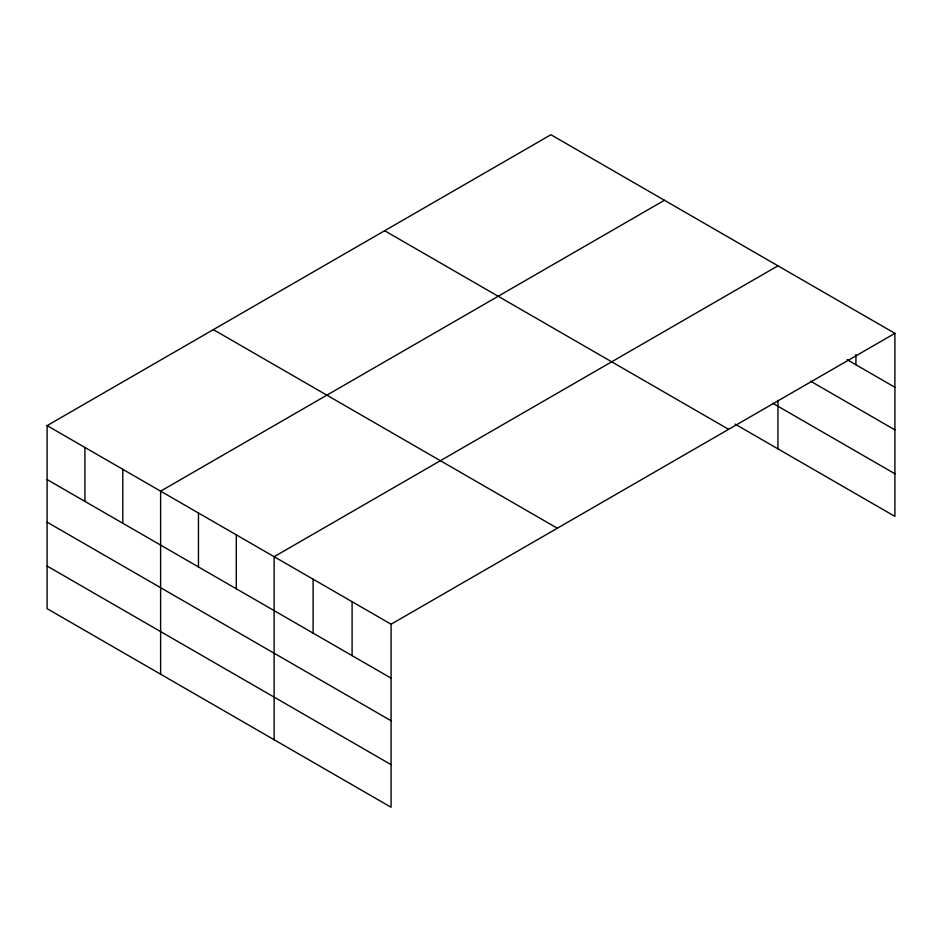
<?xml version="1.0" encoding="UTF-8"?>
<svg xmlns="http://www.w3.org/2000/svg" width="942" height="942" viewBox="0 0 942 942"><rect width="100%" height="100%" fill="white"/><g stroke="black" fill="none" stroke-linecap="round" stroke-linejoin="round"><path stroke-width="1.41" d="M47.1 425.619L391.083 624.216L391.083 807.259L47.1 608.662L47.1 425.619L550.917 134.741L894.9 333.338L894.9 516.381L735.066 424.1M664.428 200.281L160.611 491.159L160.611 674.189M777.951 265.821L274.122 556.698L274.122 739.729M391.083 624.216L894.9 333.338M847.117 359.679L894.9 387.268M810.638 381.227L894.9 429.87M772.899 403.329L894.9 473.767M384.654 230.731L728.637 429.328M213.363 329.629L557.346 528.226M47.1 479.549L391.083 678.146M47.1 522.151L391.083 720.748M47.1 566.048L391.083 764.645M855.913 354.557L855.913 364.754M777.951 400.397L777.951 448.851M352.096 601.714L352.096 655.632M313.109 579.2L313.109 633.13M236.289 534.856L236.289 588.774M198.456 513.001L198.456 566.931M122.778 469.316L122.778 523.234M84.933 447.474L84.933 501.391"/></g></svg>
